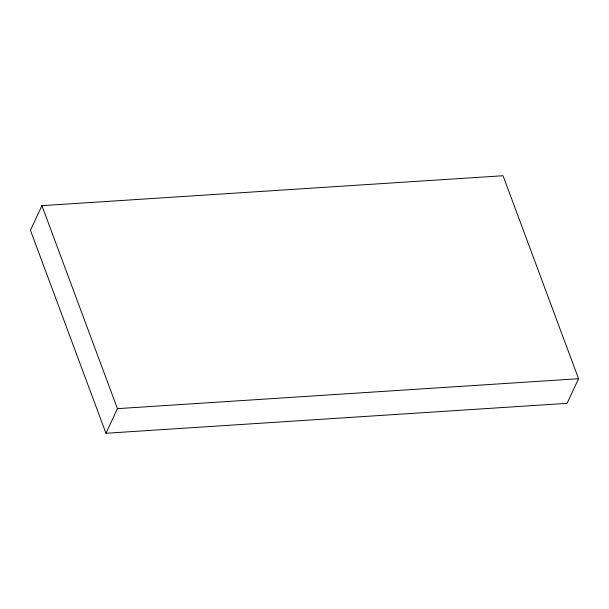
<?xml version="1.0" encoding="UTF-8"?>
<svg xmlns="http://www.w3.org/2000/svg" width="609" height="609" viewBox="0 0 609 609"><rect width="100%" height="100%" fill="white"/><g stroke="black" fill="none" stroke-linecap="round" stroke-linejoin="round"><path stroke-width="0.91" d="M41.93 205.659L30.45 230.278L105.958 433.265L567.07 403.341L578.55 378.722L503.042 175.735L41.93 205.659L117.438 408.647L105.958 433.265M117.438 408.647L578.55 378.722"/></g></svg>
